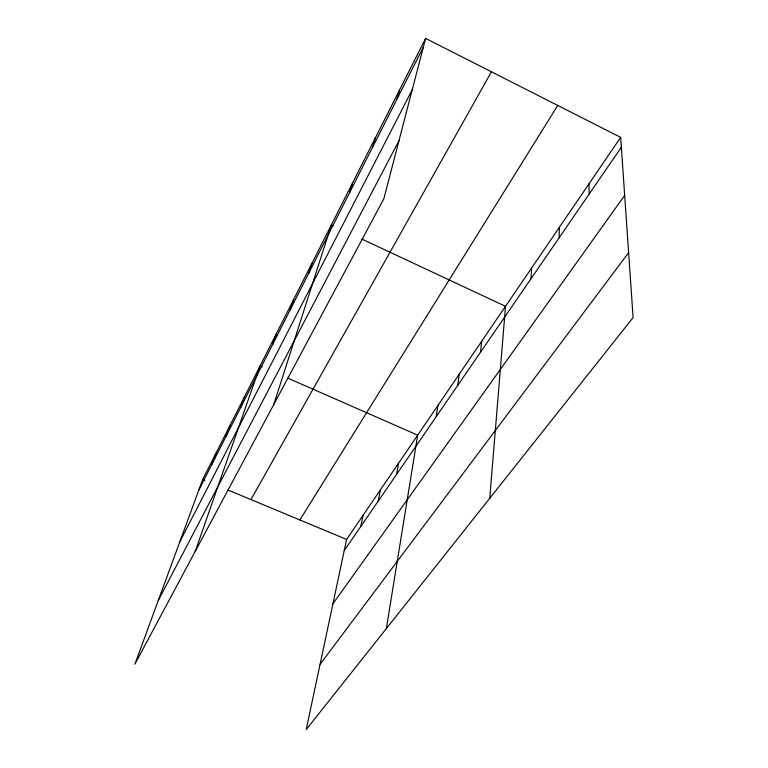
<?xml version="1.0" encoding="UTF-8"?>
<svg xmlns="http://www.w3.org/2000/svg" width="768" height="768" viewBox="0 0 768 768"><rect width="100%" height="100%" fill="white"/><g stroke="black" fill="none" stroke-linecap="round" stroke-linejoin="round"><path stroke-width="1.15" d="M559.162 237.744L559.373 227.299M531.024 278.698L531.6 268.042M489.744 498.278L505.517 306.317L361.93 239.098M480.509 352.234L481.67 341.299M457.747 385.363L459.149 374.333M436.234 416.669L437.856 405.571M386.352 628.579L417.677 435.168L287.77 378.096M396.566 474.413L398.544 463.248M378.24 501.091L380.362 489.907M360.826 526.445L363.072 515.28M620.678 137.366L346.608 539.434L306.202 729.6L633.101 317.597L620.678 137.366L425.616 38.4L202.704 479.482L134.899 664.147L383.837 198.768L425.616 38.4M397.056 98.966L399.619 89.827M372.547 147.331L375.37 137.827M349.642 192.528L352.675 182.717M273.754 404.563L331.411 224.803L333.514 225.792M308.621 273.466L312 263.203M290.198 309.821L293.702 299.414M272.803 344.131L276.432 333.6M195.254 551.309L260.083 365.933L262.214 366.874M240.806 407.261L244.608 396.566M226.061 436.368L229.92 425.626M212.054 463.997L215.971 453.226M198.749 490.262L423.35 47.088M179.827 541.776L412.253 89.674M158.237 600.576L398.976 140.64M250.954 499.584L491.443 71.798M299.875 519.965L557.75 105.437M344.237 550.579L621.36 147.216M332.938 603.773L624.672 195.36M320.074 664.32L628.627 252.653M202.704 479.482L204.902 480.403M228.019 490.022L346.608 539.434M588.998 183.84L589.2 194.006"/></g></svg>
